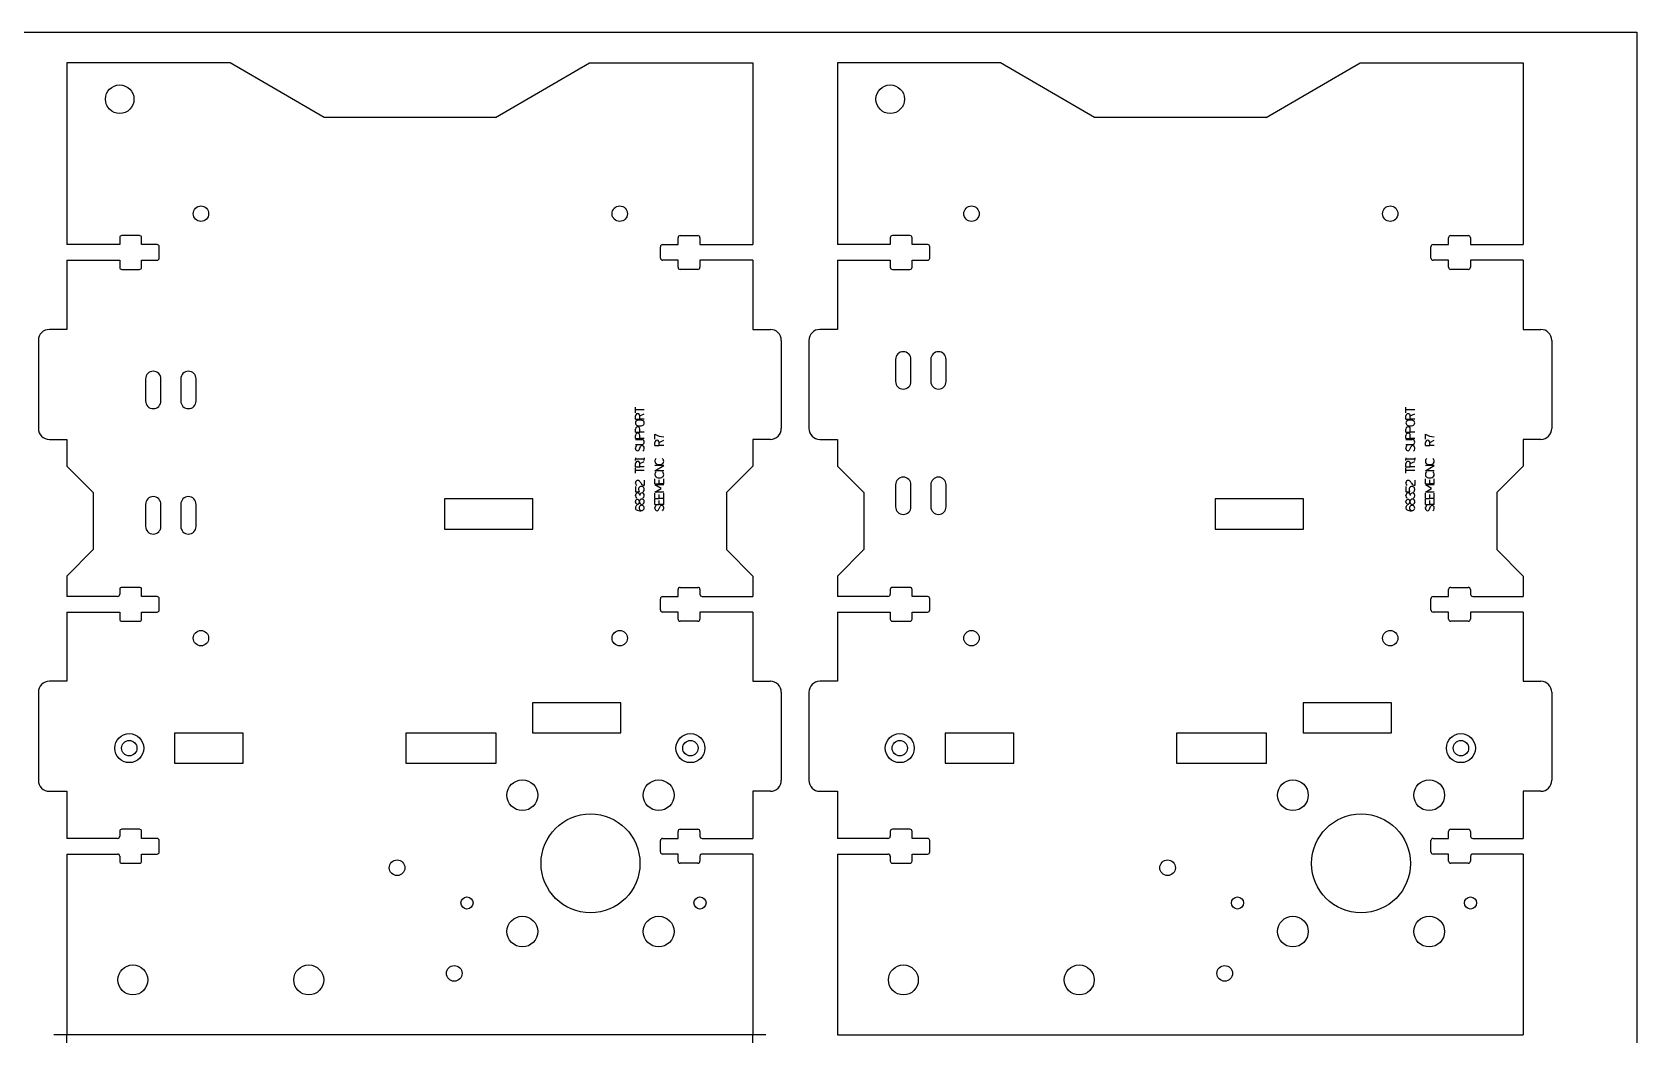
# Model space of a CAD drawing. Header units: inches. Extents: x -1316 to -504, y 751 to 1208.
# Drawn here: x -868.7 to -503.7, y 980.4 to 1208.4 of the extents above; entities that cross this region are included whole.
import ezdxf

# ---------------------------------------------------------------- set-up
doc = ezdxf.new("R2010")
doc.units = ezdxf.units.IN
doc.header["$MEASUREMENT"] = 0
doc.linetypes.add('Continuous2', pattern=[0])
for name, color, linetype in [('68352 Tri Support', 1, 'Continuous'), ('68358 Electronics Mount', 1, 'Continuous'), ('STOCK OUTLINE', 1, 'Continuous')]:
    doc.layers.add(name, color=color, linetype=linetype)

msp = doc.modelspace()

# ---------------------------------------------------------------- linework, layer by layer
at = {"layer": '68352 Tri Support', "color": 1, "linetype": 'Continuous2', "lineweight": -3, "true_color": 0xff0000}
for p, q in [((-823.68, 1201.41), (-860.78, 1201.41)), ((-860.78, 1201.41), (-860.78, 1160.09)), ((-802.27, 1189.02), (-823.68, 1201.41)), ((-763.29, 1189.02), (-741.88, 1201.41)), ((-741.88, 1201.41), (-704.78, 1201.41)), ((-704.78, 1201.41), (-704.78, 1160.09)), ((-648.42, 1201.41), (-685.52, 1201.41)), ((-685.52, 1201.41), (-685.52, 1160.09)), ((-627.01, 1189.02), (-648.42, 1201.41)), ((-588.03, 1189.02), (-566.62, 1201.41)), ((-566.62, 1201.41), (-529.52, 1201.41)), ((-529.52, 1201.41), (-529.52, 1160.09)), ((-763.29, 1189.02), (-802.27, 1189.02)), ((-588.03, 1189.02), (-627.01, 1189.02)), ((-848.78, 1161.67), (-848.78, 1160.09)), ((-844.28, 1162.17), (-848.28, 1162.17)), ((-843.78, 1160.09), (-843.78, 1161.67)), ((-721.78, 1160.09), (-721.78, 1161.67)), ((-721.28, 1162.17), (-717.28, 1162.17)), ((-716.78, 1161.67), (-716.78, 1160.09)), ((-673.52, 1161.67), (-673.52, 1160.09)), ((-669.02, 1162.17), (-673.02, 1162.17)), ((-668.52, 1160.09), (-668.52, 1161.67)), ((-546.52, 1160.09), (-546.52, 1161.67)), ((-546.02, 1162.17), (-542.02, 1162.17)), ((-541.52, 1161.67), (-541.52, 1160.09)), ((-848.78, 1160.09), (-860.78, 1160.09)), ((-840.28, 1160.09), (-843.78, 1160.09)), ((-839.78, 1157.04), (-839.78, 1159.59)), ((-725.78, 1157.04), (-725.78, 1159.59)), ((-725.28, 1160.09), (-721.78, 1160.09)), ((-716.78, 1160.09), (-704.78, 1160.09)), ((-673.52, 1160.09), (-685.52, 1160.09)), ((-665.02, 1160.09), (-668.52, 1160.09)), ((-664.52, 1157.04), (-664.52, 1159.59)), ((-550.52, 1157.04), (-550.52, 1159.59)), ((-550.02, 1160.09), (-546.52, 1160.09)), ((-541.52, 1160.09), (-529.52, 1160.09)), ((-860.78, 1156.54), (-848.78, 1156.54)), ((-860.78, 1156.54), (-860.78, 1140.81)), ((-848.78, 1156.54), (-848.78, 1154.95)), ((-848.28, 1154.45), (-844.28, 1154.45)), ((-843.78, 1154.95), (-843.78, 1156.54)), ((-843.78, 1156.54), (-840.28, 1156.54)), ((-721.78, 1156.54), (-725.28, 1156.54)), ((-721.78, 1154.95), (-721.78, 1156.54)), ((-717.28, 1154.45), (-721.28, 1154.45)), ((-716.78, 1156.54), (-716.78, 1154.95)), ((-704.78, 1156.54), (-716.78, 1156.54)), ((-704.78, 1156.54), (-704.78, 1140.81)), ((-685.52, 1156.54), (-673.52, 1156.54)), ((-685.52, 1156.54), (-685.52, 1140.81)), ((-673.52, 1156.54), (-673.52, 1154.95)), ((-673.02, 1154.45), (-669.02, 1154.45)), ((-668.52, 1154.95), (-668.52, 1156.54)), ((-668.52, 1156.54), (-665.02, 1156.54)), ((-546.52, 1156.54), (-550.02, 1156.54)), ((-546.52, 1154.95), (-546.52, 1156.54)), ((-542.02, 1154.45), (-546.02, 1154.45)), ((-541.52, 1156.54), (-541.52, 1154.95)), ((-529.52, 1156.54), (-541.52, 1156.54)), ((-529.52, 1156.54), (-529.52, 1140.81)), ((-860.78, 1140.81), (-864.78, 1140.81)), ((-704.78, 1140.81), (-700.78, 1140.81)), ((-685.52, 1140.81), (-689.52, 1140.81)), ((-529.52, 1140.81), (-525.52, 1140.81)), ((-867.28, 1138.31), (-867.28, 1118.31)), ((-698.28, 1138.31), (-698.28, 1118.31)), ((-692.02, 1138.31), (-692.02, 1118.31)), ((-523.02, 1138.31), (-523.02, 1118.31)), ((-864.78, 1115.81), (-860.78, 1115.81)), ((-860.78, 1115.81), (-860.78, 1109.74)), ((-700.78, 1115.81), (-704.78, 1115.81)), ((-704.78, 1115.81), (-704.78, 1109.74)), ((-689.52, 1115.81), (-685.52, 1115.81)), ((-685.52, 1115.81), (-685.52, 1109.74)), ((-525.52, 1115.81), (-529.52, 1115.81)), ((-529.52, 1115.81), (-529.52, 1109.74)), ((-860.78, 1109.74), (-854.78, 1103.74)), ((-704.78, 1109.74), (-710.78, 1103.74)), ((-685.52, 1109.74), (-679.52, 1103.74)), ((-529.52, 1109.74), (-535.52, 1103.74)), ((-854.78, 1103.74), (-854.78, 1090.74)), ((-710.78, 1103.74), (-710.78, 1090.74)), ((-679.52, 1103.74), (-679.52, 1090.74)), ((-535.52, 1103.74), (-535.52, 1090.74)), ((-854.78, 1090.74), (-860.78, 1084.74)), ((-710.78, 1090.74), (-704.78, 1084.74)), ((-679.52, 1090.74), (-685.52, 1084.74)), ((-535.52, 1090.74), (-529.52, 1084.74)), ((-860.78, 1084.74), (-860.78, 1080.09)), ((-704.78, 1084.74), (-704.78, 1080.09)), ((-685.52, 1084.74), (-685.52, 1080.09)), ((-529.52, 1084.74), (-529.52, 1080.09)), ((-848.78, 1081.67), (-848.78, 1080.59)), ((-844.28, 1082.17), (-848.28, 1082.17)), ((-843.78, 1080.09), (-843.78, 1081.67)), ((-721.78, 1080.09), (-721.78, 1081.67)), ((-721.28, 1082.17), (-717.28, 1082.17)), ((-716.78, 1081.67), (-716.78, 1080.59)), ((-673.52, 1081.67), (-673.52, 1080.59)), ((-669.02, 1082.17), (-673.02, 1082.17)), ((-668.52, 1080.09), (-668.52, 1081.67)), ((-546.52, 1080.09), (-546.52, 1081.67)), ((-546.02, 1082.17), (-542.02, 1082.17)), ((-541.52, 1081.67), (-541.52, 1080.59)), ((-849.28, 1080.09), (-860.78, 1080.09)), ((-840.28, 1080.09), (-843.78, 1080.09)), ((-839.78, 1077.04), (-839.78, 1079.59)), ((-725.78, 1077.04), (-725.78, 1079.59)), ((-725.28, 1080.09), (-721.78, 1080.09)), ((-716.28, 1080.09), (-704.78, 1080.09)), ((-674.02, 1080.09), (-685.52, 1080.09)), ((-665.02, 1080.09), (-668.52, 1080.09)), ((-664.52, 1077.04), (-664.52, 1079.59)), ((-550.52, 1077.04), (-550.52, 1079.59)), ((-550.02, 1080.09), (-546.52, 1080.09)), ((-541.02, 1080.09), (-529.52, 1080.09)), ((-860.78, 1076.54), (-848.78, 1076.54)), ((-860.78, 1076.54), (-860.78, 1060.81)), ((-848.78, 1076.54), (-848.78, 1074.95)), ((-848.28, 1074.45), (-844.28, 1074.45)), ((-843.78, 1074.95), (-843.78, 1076.54)), ((-843.78, 1076.54), (-840.28, 1076.54)), ((-721.78, 1076.54), (-725.28, 1076.54)), ((-721.78, 1074.95), (-721.78, 1076.54)), ((-717.28, 1074.45), (-721.28, 1074.45)), ((-716.78, 1076.54), (-716.78, 1074.95)), ((-704.78, 1076.54), (-716.78, 1076.54)), ((-704.78, 1076.54), (-704.78, 1060.81)), ((-685.52, 1076.54), (-673.52, 1076.54)), ((-685.52, 1076.54), (-685.52, 1060.81)), ((-673.52, 1076.54), (-673.52, 1074.95)), ((-673.02, 1074.45), (-669.02, 1074.45)), ((-668.52, 1074.95), (-668.52, 1076.54)), ((-668.52, 1076.54), (-665.02, 1076.54)), ((-546.52, 1076.54), (-550.02, 1076.54)), ((-546.52, 1074.95), (-546.52, 1076.54)), ((-542.02, 1074.45), (-546.02, 1074.45)), ((-541.52, 1076.54), (-541.52, 1074.95)), ((-529.52, 1076.54), (-541.52, 1076.54)), ((-529.52, 1076.54), (-529.52, 1060.81)), ((-860.78, 1060.81), (-864.78, 1060.81)), ((-704.78, 1060.81), (-700.78, 1060.81)), ((-685.52, 1060.81), (-689.52, 1060.81)), ((-529.52, 1060.81), (-525.52, 1060.81)), ((-867.28, 1058.31), (-867.28, 1038.31)), ((-698.28, 1058.31), (-698.28, 1038.31)), ((-692.02, 1058.31), (-692.02, 1038.31)), ((-523.02, 1058.31), (-523.02, 1038.31)), ((-864.78, 1035.81), (-860.78, 1035.81)), ((-860.78, 1035.81), (-860.78, 1025.09)), ((-700.78, 1035.81), (-704.78, 1035.81)), ((-704.78, 1035.81), (-704.78, 1025.09)), ((-689.52, 1035.81), (-685.52, 1035.81)), ((-685.52, 1035.81), (-685.52, 1025.09)), ((-525.52, 1035.81), (-529.52, 1035.81)), ((-529.52, 1035.81), (-529.52, 1025.09)), ((-848.78, 1026.67), (-848.78, 1025.59)), ((-844.28, 1027.17), (-848.28, 1027.17)), ((-843.78, 1025.09), (-843.78, 1026.67)), ((-721.78, 1025.09), (-721.78, 1026.67)), ((-721.28, 1027.17), (-717.28, 1027.17)), ((-716.78, 1026.67), (-716.78, 1025.59)), ((-673.52, 1026.67), (-673.52, 1025.59)), ((-669.02, 1027.17), (-673.02, 1027.17)), ((-668.52, 1025.09), (-668.52, 1026.67)), ((-546.52, 1025.09), (-546.52, 1026.67)), ((-546.02, 1027.17), (-542.02, 1027.17)), ((-541.52, 1026.67), (-541.52, 1025.59)), ((-849.28, 1025.09), (-860.78, 1025.09)), ((-840.28, 1025.09), (-843.78, 1025.09)), ((-839.78, 1022.04), (-839.78, 1024.59)), ((-725.78, 1022.04), (-725.78, 1024.59)), ((-725.28, 1025.09), (-721.78, 1025.09)), ((-716.28, 1025.09), (-704.78, 1025.09)), ((-674.02, 1025.09), (-685.52, 1025.09)), ((-665.02, 1025.09), (-668.52, 1025.09)), ((-664.52, 1022.04), (-664.52, 1024.59)), ((-550.52, 1022.04), (-550.52, 1024.59)), ((-550.02, 1025.09), (-546.52, 1025.09)), ((-541.02, 1025.09), (-529.52, 1025.09)), ((-860.78, 1021.54), (-849.28, 1021.54)), ((-860.78, 1021.54), (-860.78, 980.41)), ((-848.78, 1021.04), (-848.78, 1019.95)), ((-848.28, 1019.45), (-844.28, 1019.45)), ((-843.78, 1019.95), (-843.78, 1021.54)), ((-843.78, 1021.54), (-840.28, 1021.54)), ((-721.78, 1021.54), (-725.28, 1021.54)), ((-721.78, 1019.95), (-721.78, 1021.54)), ((-717.28, 1019.45), (-721.28, 1019.45)), ((-716.78, 1021.04), (-716.78, 1019.95)), ((-704.78, 1021.54), (-716.28, 1021.54)), ((-704.78, 1021.54), (-704.78, 980.41)), ((-685.52, 1021.54), (-674.02, 1021.54)), ((-685.52, 1021.54), (-685.52, 980.41)), ((-673.52, 1021.04), (-673.52, 1019.95)), ((-673.02, 1019.45), (-669.02, 1019.45)), ((-668.52, 1019.95), (-668.52, 1021.54)), ((-668.52, 1021.54), (-665.02, 1021.54)), ((-546.52, 1021.54), (-550.02, 1021.54)), ((-546.52, 1019.95), (-546.52, 1021.54)), ((-542.02, 1019.45), (-546.02, 1019.45)), ((-541.52, 1021.04), (-541.52, 1019.95)), ((-529.52, 1021.54), (-541.02, 1021.54)), ((-529.52, 1021.54), (-529.52, 980.41)), ((-860.78, 939.29), (-860.78, 980.41)), ((-704.78, 939.29), (-704.78, 980.41)), ((-685.52, 980.41), (-529.52, 980.41))]:
    msp.add_line(p, q, dxfattribs=at)
at = {"layer": '68352 Tri Support', "color": 3, "linetype": 'Continuous2', "lineweight": -3, "true_color": 0x00ff00}
for p, q in [((-731.47, 1122.52), (-731.47, 1123.16)), ((-731.47, 1121.88), (-731.47, 1122.52)), ((-729.47, 1122.52), (-731.47, 1122.52)), ((-731.47, 1120.44), (-731.47, 1121.16)), ((-730.47, 1121.16), (-729.47, 1121.66)), ((-730.47, 1120.44), (-730.47, 1121.16)), ((-556.21, 1122.52), (-556.21, 1123.16)), ((-556.21, 1121.88), (-556.21, 1122.52)), ((-554.21, 1122.52), (-556.21, 1122.52)), ((-556.21, 1120.44), (-556.21, 1121.16)), ((-555.21, 1121.16), (-554.21, 1121.66)), ((-555.21, 1120.44), (-555.21, 1121.16)), ((-731.47, 1120.44), (-730.47, 1120.44)), ((-731.47, 1117.45), (-731.47, 1118.17)), ((-731.47, 1117.45), (-730.47, 1117.45)), ((-729.47, 1120.44), (-730.47, 1120.44)), ((-730.47, 1117.45), (-730.47, 1118.17)), ((-729.47, 1117.45), (-730.47, 1117.45)), ((-727.04, 1115.83), (-727.04, 1117.03)), ((-556.21, 1120.44), (-555.21, 1120.44)), ((-556.21, 1117.45), (-556.21, 1118.17)), ((-556.21, 1117.45), (-555.21, 1117.45)), ((-554.21, 1120.44), (-555.21, 1120.44)), ((-555.21, 1117.45), (-555.21, 1118.17)), ((-554.21, 1117.45), (-555.21, 1117.45)), ((-551.78, 1115.83), (-551.78, 1117.03)), ((-731.47, 1116.01), (-731.47, 1116.73)), ((-731.47, 1116.01), (-730.47, 1116.01)), ((-731.47, 1115.79), (-730.04, 1115.79)), ((-731.47, 1114.62), (-730.04, 1114.62)), ((-731.47, 1113.73), (-731.47, 1113.9)), ((-730.64, 1113.41), (-730.3, 1114.2)), ((-730.47, 1116.01), (-730.47, 1116.73)), ((-729.47, 1116.01), (-730.47, 1116.01)), ((-729.47, 1113.67), (-729.47, 1113.88)), ((-727.04, 1114.39), (-727.04, 1115.12)), ((-727.04, 1114.39), (-726.04, 1114.39)), ((-726.04, 1115.12), (-725.04, 1115.62)), ((-726.04, 1114.39), (-726.04, 1115.12)), ((-725.04, 1114.39), (-726.04, 1114.39)), ((-556.21, 1116.01), (-556.21, 1116.73)), ((-556.21, 1116.01), (-555.21, 1116.01)), ((-556.21, 1115.79), (-554.78, 1115.79)), ((-556.21, 1114.62), (-554.78, 1114.62)), ((-556.21, 1113.73), (-556.21, 1113.9)), ((-555.38, 1113.41), (-555.04, 1114.2)), ((-555.21, 1116.01), (-555.21, 1116.73)), ((-554.21, 1116.01), (-555.21, 1116.01)), ((-554.21, 1113.67), (-554.21, 1113.88)), ((-551.78, 1114.39), (-551.78, 1115.12)), ((-551.78, 1114.39), (-550.78, 1114.39)), ((-550.78, 1115.12), (-549.78, 1115.62)), ((-550.78, 1114.39), (-550.78, 1115.12)), ((-549.78, 1114.39), (-550.78, 1114.39)), ((-731.47, 1111.61), (-731.47, 1111.32)), ((-729.47, 1111.32), (-731.47, 1111.32)), ((-731.47, 1111.04), (-731.47, 1111.32)), ((-731.47, 1109.6), (-731.47, 1110.32)), ((-730.47, 1110.32), (-729.47, 1110.82)), ((-730.47, 1109.6), (-730.47, 1110.32)), ((-729.47, 1111.61), (-729.47, 1111.32)), ((-729.47, 1111.04), (-729.47, 1111.32)), ((-725.04, 1109.88), (-727.04, 1109.88)), ((-727.04, 1108.66), (-725.04, 1109.88)), ((-556.21, 1111.61), (-556.21, 1111.32)), ((-554.21, 1111.32), (-556.21, 1111.32)), ((-556.21, 1111.04), (-556.21, 1111.32)), ((-556.21, 1109.6), (-556.21, 1110.32)), ((-555.21, 1110.32), (-554.21, 1110.82)), ((-555.21, 1109.6), (-555.21, 1110.32)), ((-554.21, 1111.61), (-554.21, 1111.32)), ((-554.21, 1111.04), (-554.21, 1111.32)), ((-549.78, 1109.88), (-551.78, 1109.88)), ((-551.78, 1108.66), (-549.78, 1109.88)), ((-731.47, 1109.6), (-730.47, 1109.6)), ((-731.47, 1108.74), (-731.47, 1109.38)), ((-731.47, 1108.1), (-731.47, 1108.74)), ((-729.47, 1108.74), (-731.47, 1108.74)), ((-729.47, 1109.6), (-730.47, 1109.6)), ((-729.47, 1106.53), (-729.47, 1105.33)), ((-725.04, 1108.66), (-727.04, 1108.66)), ((-727.04, 1105.69), (-727.04, 1106.87)), ((-726.04, 1105.69), (-726.04, 1106.61)), ((-725.04, 1105.69), (-725.04, 1106.87)), ((-556.21, 1109.6), (-555.21, 1109.6)), ((-556.21, 1108.74), (-556.21, 1109.38)), ((-556.21, 1108.1), (-556.21, 1108.74)), ((-554.21, 1108.74), (-556.21, 1108.74)), ((-554.21, 1109.6), (-555.21, 1109.6)), ((-554.21, 1106.53), (-554.21, 1105.33)), ((-549.78, 1108.66), (-551.78, 1108.66)), ((-551.78, 1105.69), (-551.78, 1106.87)), ((-550.78, 1105.69), (-550.78, 1106.61)), ((-549.78, 1105.69), (-549.78, 1106.87)), ((-731.47, 1105.87), (-731.47, 1105.92)), ((-731.47, 1105.08), (-731.47, 1103.87)), ((-731.47, 1103.87), (-730.59, 1103.87)), ((-731.47, 1102.98), (-731.47, 1103.05)), ((-730.47, 1103.2), (-730.47, 1103.06)), ((-729.47, 1104.4), (-729.47, 1104.49)), ((-729.47, 1102.95), (-729.47, 1103.08)), ((-727.04, 1105.69), (-726.04, 1105.69)), ((-725.04, 1105.48), (-727.04, 1105.48)), ((-725.63, 1104.64), (-727.04, 1105.48)), ((-727.04, 1103.79), (-725.63, 1104.64)), ((-725.04, 1103.79), (-727.04, 1103.79)), ((-727.04, 1102.4), (-727.04, 1103.58)), ((-727.04, 1102.4), (-726.04, 1102.4)), ((-725.04, 1105.69), (-726.04, 1105.69)), ((-726.04, 1102.4), (-726.04, 1103.32)), ((-725.04, 1102.4), (-726.04, 1102.4)), ((-725.04, 1102.4), (-725.04, 1103.58)), ((-556.21, 1105.87), (-556.21, 1105.92)), ((-556.21, 1105.08), (-556.21, 1103.87)), ((-556.21, 1103.87), (-555.32, 1103.87)), ((-556.21, 1102.98), (-556.21, 1103.05)), ((-555.21, 1103.2), (-555.21, 1103.06)), ((-554.21, 1104.4), (-554.21, 1104.49)), ((-554.21, 1102.95), (-554.21, 1103.08)), ((-551.78, 1105.69), (-550.78, 1105.69)), ((-549.78, 1105.48), (-551.78, 1105.48)), ((-550.37, 1104.64), (-551.78, 1105.48)), ((-551.78, 1103.79), (-550.37, 1104.64)), ((-549.78, 1103.79), (-551.78, 1103.79)), ((-551.78, 1102.4), (-551.78, 1103.58)), ((-551.78, 1102.4), (-550.78, 1102.4)), ((-549.78, 1105.69), (-550.78, 1105.69)), ((-550.78, 1102.4), (-550.78, 1103.32)), ((-549.78, 1102.4), (-550.78, 1102.4)), ((-549.78, 1102.4), (-549.78, 1103.58)), ((-731.47, 1101.57), (-731.47, 1101.7)), ((-730.54, 1101.57), (-730.54, 1101.7)), ((-729.47, 1101.57), (-729.47, 1101.7)), ((-727.04, 1101.02), (-727.04, 1102.19)), ((-727.04, 1101.02), (-726.04, 1101.02)), ((-727.04, 1100.13), (-727.04, 1100.29)), ((-726.21, 1099.81), (-725.87, 1100.59)), ((-726.04, 1101.02), (-726.04, 1101.93)), ((-725.04, 1101.02), (-726.04, 1101.02)), ((-725.04, 1101.02), (-725.04, 1102.19)), ((-725.04, 1100.07), (-725.04, 1100.27)), ((-556.21, 1101.57), (-556.21, 1101.7)), ((-555.28, 1101.57), (-555.28, 1101.7)), ((-554.21, 1101.57), (-554.21, 1101.7)), ((-551.78, 1101.02), (-551.78, 1102.19)), ((-551.78, 1101.02), (-550.78, 1101.02)), ((-551.78, 1100.13), (-551.78, 1100.29)), ((-550.95, 1099.81), (-550.61, 1100.59)), ((-550.78, 1101.02), (-550.78, 1101.93)), ((-549.78, 1101.02), (-550.78, 1101.02)), ((-549.78, 1101.02), (-549.78, 1102.19)), ((-549.78, 1100.07), (-549.78, 1100.27))]:
    msp.add_line(p, q, dxfattribs=at)
at = {"layer": '68352 Tri Support', "color": 5, "linetype": 'Continuous2', "lineweight": -3, "true_color": 0x0000ff}
for p, q in [((-754.78, 1102.27), (-774.88, 1102.27)), ((-774.88, 1102.27), (-774.88, 1095.41)), ((-754.78, 1095.41), (-754.78, 1102.27)), ((-579.52, 1102.27), (-599.62, 1102.27)), ((-599.62, 1102.27), (-599.62, 1095.41)), ((-579.52, 1095.41), (-579.52, 1102.27)), ((-774.88, 1095.41), (-754.78, 1095.41)), ((-599.62, 1095.41), (-579.52, 1095.41)), ((-734.78, 1055.93), (-754.88, 1055.93)), ((-754.88, 1055.93), (-754.88, 1049.07)), ((-734.78, 1049.07), (-734.78, 1055.93)), ((-559.52, 1055.93), (-579.62, 1055.93)), ((-579.62, 1055.93), (-579.62, 1049.07)), ((-559.52, 1049.07), (-559.52, 1055.93)), ((-820.68, 1049.04), (-836.28, 1049.04)), ((-836.28, 1049.04), (-836.28, 1042.18)), ((-820.68, 1042.18), (-820.68, 1049.04)), ((-763.18, 1049.04), (-783.68, 1049.04)), ((-783.68, 1049.04), (-783.68, 1042.18)), ((-763.18, 1042.18), (-763.18, 1049.04)), ((-754.88, 1049.07), (-734.78, 1049.07)), ((-645.42, 1049.04), (-661.02, 1049.04)), ((-661.02, 1049.04), (-661.02, 1042.18)), ((-645.42, 1042.18), (-645.42, 1049.04)), ((-587.92, 1049.04), (-608.42, 1049.04)), ((-608.42, 1049.04), (-608.42, 1042.18)), ((-587.92, 1042.18), (-587.92, 1049.04)), ((-579.62, 1049.07), (-559.52, 1049.07)), ((-836.28, 1042.18), (-820.68, 1042.18)), ((-783.68, 1042.18), (-763.18, 1042.18)), ((-661.02, 1042.18), (-645.42, 1042.18)), ((-608.42, 1042.18), (-587.92, 1042.18)), ((-701.78, 980.41), (-863.78, 980.41))]:
    msp.add_line(p, q, dxfattribs=at)
for centre, radius in [((-848.78, 1193.16), 3.25), ((-673.52, 1193.16), 3.25), ((-846.6, 1045.61), 1.75), ((-718.96, 1045.61), 1.75), ((-671.34, 1045.61), 1.75), ((-543.7, 1045.61), 1.75), ((-757.18, 1034.91), 3.5), ((-726.18, 1034.91), 3.5), ((-581.92, 1034.91), 3.5), ((-550.92, 1034.91), 3.5), ((-741.68, 1019.41), 11.25), ((-566.42, 1019.41), 11.25), ((-785.68, 1018.41), 1.78), ((-610.42, 1018.41), 1.78), ((-769.78, 1010.41), 1.38), ((-716.78, 1010.41), 1.38), ((-594.52, 1010.41), 1.38), ((-541.52, 1010.41), 1.38), ((-757.18, 1003.91), 3.5), ((-726.18, 1003.91), 3.5), ((-581.92, 1003.91), 3.5), ((-550.92, 1003.91), 3.5), ((-845.78, 992.91), 3.4), ((-805.78, 992.91), 3.4), ((-772.68, 994.41), 1.78), ((-670.52, 992.91), 3.4), ((-630.52, 992.91), 3.4), ((-597.42, 994.41), 1.78)]:
    msp.add_circle(centre, radius, dxfattribs=at)
at = {"layer": '68352 Tri Support', "color": 3, "linetype": 'Continuous2', "lineweight": -3, "true_color": 0x00ff00}
for centre in [(-846.6, 1045.61), (-718.96, 1045.61), (-671.34, 1045.61), (-543.7, 1045.61)]:
    msp.add_circle(centre, 3.3, dxfattribs=at)
at = {"layer": '68352 Tri Support', "color": 1, "linetype": 'Continuous2', "lineweight": -3, "true_color": 0xff0000}
for centre, radius, start, end in [((-848.28, 1161.67), 0.5, 90, 180), ((-844.28, 1161.67), 0.5, 360, 90), ((-721.28, 1161.67), 0.5, 90, 180), ((-717.28, 1161.67), 0.5, 360, 90), ((-673.02, 1161.67), 0.5, 90, 180), ((-669.02, 1161.67), 0.5, 360, 90), ((-546.02, 1161.67), 0.5, 90, 180), ((-542.02, 1161.67), 0.5, 360, 90), ((-840.28, 1159.59), 0.5, 360, 90), ((-725.28, 1159.59), 0.5, 90, 180), ((-665.02, 1159.59), 0.5, 360, 90), ((-550.02, 1159.59), 0.5, 90, 180), ((-848.28, 1154.95), 0.5, 180, 270), ((-844.28, 1154.95), 0.5, 270, 0), ((-840.28, 1157.04), 0.5, 270, 0), ((-725.28, 1157.04), 0.5, 180, 270), ((-721.28, 1154.95), 0.5, 180, 270), ((-717.28, 1154.95), 0.5, 270, 0), ((-673.02, 1154.95), 0.5, 180, 270), ((-669.02, 1154.95), 0.5, 270, 0), ((-665.02, 1157.04), 0.5, 270, 0), ((-550.02, 1157.04), 0.5, 180, 270), ((-546.02, 1154.95), 0.5, 180, 270), ((-542.02, 1154.95), 0.5, 270, 0), ((-864.78, 1138.31), 2.5, 90, 180), ((-700.78, 1138.31), 2.5, 360, 90), ((-689.52, 1138.31), 2.5, 90, 180), ((-525.52, 1138.31), 2.5, 360, 90), ((-864.78, 1118.31), 2.5, 180, 270), ((-700.78, 1118.31), 2.5, 270, 0), ((-689.52, 1118.31), 2.5, 180, 270), ((-525.52, 1118.31), 2.5, 270, 0), ((-849.28, 1080.59), 0.5, 270, 0), ((-848.28, 1081.67), 0.5, 90, 180), ((-844.28, 1081.67), 0.5, 360, 90), ((-721.28, 1081.67), 0.5, 90, 180), ((-717.28, 1081.67), 0.5, 360, 90), ((-716.28, 1080.59), 0.5, 180, 270), ((-674.02, 1080.59), 0.5, 270, 0), ((-673.02, 1081.67), 0.5, 90, 180), ((-669.02, 1081.67), 0.5, 360, 90), ((-546.02, 1081.67), 0.5, 90, 180), ((-542.02, 1081.67), 0.5, 360, 90), ((-541.02, 1080.59), 0.5, 180, 270), ((-840.28, 1079.59), 0.5, 360, 90), ((-840.28, 1077.04), 0.5, 270, 0), ((-725.28, 1079.59), 0.5, 90, 180), ((-725.28, 1077.04), 0.5, 180, 270), ((-665.02, 1079.59), 0.5, 360, 90), ((-665.02, 1077.04), 0.5, 270, 0), ((-550.02, 1079.59), 0.5, 90, 180), ((-550.02, 1077.04), 0.5, 180, 270), ((-848.28, 1074.95), 0.5, 180, 270), ((-844.28, 1074.95), 0.5, 270, 0), ((-721.28, 1074.95), 0.5, 180, 270), ((-717.28, 1074.95), 0.5, 270, 0), ((-673.02, 1074.95), 0.5, 180, 270), ((-669.02, 1074.95), 0.5, 270, 0), ((-546.02, 1074.95), 0.5, 180, 270), ((-542.02, 1074.95), 0.5, 270, 0), ((-864.78, 1058.31), 2.5, 90, 180), ((-700.78, 1058.31), 2.5, 360, 90), ((-689.52, 1058.31), 2.5, 90, 180), ((-525.52, 1058.31), 2.5, 360, 90), ((-864.78, 1038.31), 2.5, 180, 270), ((-700.78, 1038.31), 2.5, 270, 0), ((-689.52, 1038.31), 2.5, 180, 270), ((-525.52, 1038.31), 2.5, 270, 0), ((-848.28, 1026.67), 0.5, 90, 180), ((-844.28, 1026.67), 0.5, 360, 90), ((-721.28, 1026.67), 0.5, 90, 180), ((-717.28, 1026.67), 0.5, 360, 90), ((-673.02, 1026.67), 0.5, 90, 180), ((-669.02, 1026.67), 0.5, 360, 90), ((-546.02, 1026.67), 0.5, 90, 180), ((-542.02, 1026.67), 0.5, 360, 90), ((-849.28, 1025.59), 0.5, 270, 0), ((-840.28, 1024.59), 0.5, 360, 90), ((-725.28, 1024.59), 0.5, 90, 180), ((-716.28, 1025.59), 0.5, 180, 270), ((-674.02, 1025.59), 0.5, 270, 0), ((-665.02, 1024.59), 0.5, 360, 90), ((-550.02, 1024.59), 0.5, 90, 180), ((-541.02, 1025.59), 0.5, 180, 270), ((-849.28, 1021.04), 0.5, 360, 90), ((-848.28, 1019.95), 0.5, 180, 270), ((-844.28, 1019.95), 0.5, 270, 0), ((-840.28, 1022.04), 0.5, 270, 0), ((-725.28, 1022.04), 0.5, 180, 270), ((-721.28, 1019.95), 0.5, 180, 270), ((-717.28, 1019.95), 0.5, 270, 0), ((-716.28, 1021.04), 0.5, 90, 180), ((-674.02, 1021.04), 0.5, 360, 90), ((-673.02, 1019.95), 0.5, 180, 270), ((-669.02, 1019.95), 0.5, 270, 0), ((-665.02, 1022.04), 0.5, 270, 0), ((-550.02, 1022.04), 0.5, 180, 270), ((-546.02, 1019.95), 0.5, 180, 270), ((-542.02, 1019.95), 0.5, 270, 0), ((-541.02, 1021.04), 0.5, 90, 180)]:
    msp.add_arc(centre, radius, start, end, dxfattribs=at)
at = {"layer": '68352 Tri Support', "color": 3, "linetype": 'Continuous2', "lineweight": -3, "true_color": 0x00ff00}
for centre, radius, start, end in [((-730.97, 1121.16), 0.5, 359.9912, 180), ((-555.71, 1121.16), 0.5, 359.9912, 180), ((-730.88, 1119.56), 0.595, 105.902, 254.098), ((-730.97, 1118.17), 0.5, 359.9912, 180), ((-730.97, 1116.73), 0.5, 359.9912, 180), ((-730.47, 1118.44), 1.78, 71.2941, 108.7059), ((-730.47, 1120.67), 1.78, 251.2941, 288.7059), ((-730.06, 1119.56), 0.595, 285.902, 74.098), ((-725.04, 1120.06), 3.63, 236.6069, 269.9947), ((-555.62, 1119.56), 0.595, 105.902, 254.098), ((-555.71, 1118.17), 0.5, 359.9912, 180), ((-555.71, 1116.73), 0.5, 359.9912, 180), ((-555.21, 1118.44), 1.78, 71.2941, 108.7059), ((-555.21, 1120.67), 1.78, 251.2941, 288.7059), ((-554.8, 1119.56), 0.595, 285.902, 74.098), ((-549.78, 1120.06), 3.63, 236.6069, 269.9947), ((-730.9, 1113.89), 0.577, 120.522, 179.2985), ((-730.95, 1113.73), 0.526, 179.2985, 267.3507), ((-731.01, 1113.63), 0.43, 275.1823, 329.3448), ((-729.93, 1113.98), 0.43, 95.1822, 149.3448), ((-730.04, 1115.21), 0.586, 270, 90), ((-730, 1113.88), 0.526, 359.4411, 87.3507), ((-730.05, 1113.68), 0.577, 300.522, 359.4411), ((-726.54, 1115.12), 0.5, 359.9912, 180), ((-555.63, 1113.89), 0.577, 120.522, 179.2985), ((-555.69, 1113.73), 0.526, 179.2985, 267.3507), ((-555.75, 1113.63), 0.43, 275.1823, 329.3448), ((-554.67, 1113.98), 0.43, 95.1822, 149.3448), ((-554.78, 1115.21), 0.586, 270, 90), ((-554.73, 1113.88), 0.526, 359.4411, 87.3507), ((-554.79, 1113.68), 0.577, 300.522, 359.4411), ((-551.28, 1115.12), 0.5, 359.9912, 180), ((-730.97, 1110.32), 0.5, 359.9912, 180), ((-726.31, 1110.86), 0.735, 125.68, 245.6132), ((-726.04, 1111.88), 1.78, 251.2941, 288.7059), ((-725.77, 1110.86), 0.735, 294.3868, 54.32), ((-555.71, 1110.32), 0.5, 359.9912, 180), ((-551.05, 1110.86), 0.735, 125.68, 245.6132), ((-550.78, 1111.88), 1.78, 251.2941, 288.7059), ((-550.51, 1110.86), 0.735, 294.3868, 54.32), ((-730.9, 1105.92), 0.571, 92.576, 180), ((-730.95, 1105.92), 0.571, 47.7751, 87.4242), ((-734.17, 1103.25), 4.75, 32.8689, 40.6146), ((-726.31, 1107.84), 0.735, 125.68, 245.6132), ((-726.04, 1108.86), 1.78, 251.2941, 288.7059), ((-725.77, 1107.84), 0.735, 294.3868, 54.32), ((-555.64, 1105.92), 0.571, 92.576, 180), ((-555.69, 1105.92), 0.571, 47.7751, 87.4242), ((-558.91, 1103.25), 4.75, 32.8689, 40.6146), ((-551.05, 1107.84), 0.735, 125.68, 245.6132), ((-550.78, 1108.86), 1.78, 251.2941, 288.7059), ((-550.51, 1107.84), 0.735, 294.3868, 54.32), ((-730.9, 1105.87), 0.571, 180, 240), ((-730.84, 1103.05), 0.631, 138.8141, 179.9999), ((-730.9, 1102.98), 0.577, 179.9999, 239.7068), ((-730.97, 1103.17), 0.457, 90, 138.8141), ((-730.97, 1103.12), 0.504, 9.0881, 90), ((-730, 1104.44), 0.756, 153.4349, 180), ((-729.84, 1104.4), 0.923, 177.8471, 215.5576), ((-730.14, 1104.51), 0.606, 123.6901, 153.4349), ((-730.11, 1104.47), 0.652, 60.2551, 123.6901), ((-729.97, 1103.15), 0.504, 90, 174.185), ((-729.34, 1106.29), 0.965, 208.7445, 262.045), ((-729.97, 1103.2), 0.457, 41.1859, 90), ((-730.1, 1104.49), 0.628, 0.016, 60.2552), ((-730.11, 1104.4), 0.636, 303.4333, 318.8141), ((-730.05, 1102.95), 0.577, 300.2932, 0.0001), ((-730.11, 1104.4), 0.636, 318.8141, 0.016), ((-730.1, 1103.08), 0.631, 0.0001, 41.1859), ((-555.64, 1105.87), 0.571, 180, 240), ((-555.58, 1103.05), 0.631, 138.8141, 179.9999), ((-555.63, 1102.98), 0.577, 179.9999, 239.7068), ((-555.71, 1103.17), 0.457, 90, 138.8141), ((-555.71, 1103.12), 0.504, 9.0881, 90), ((-554.74, 1104.44), 0.756, 153.4349, 180), ((-554.57, 1104.4), 0.923, 177.8471, 215.5576), ((-554.87, 1104.51), 0.606, 123.6901, 153.4349), ((-554.85, 1104.47), 0.652, 60.2551, 123.6901), ((-554.71, 1103.15), 0.504, 90, 174.185), ((-554.08, 1106.29), 0.965, 208.7445, 262.045), ((-554.71, 1103.2), 0.457, 41.1859, 90), ((-554.84, 1104.49), 0.628, 0.016, 60.2552), ((-554.79, 1102.95), 0.577, 300.2932, 0.0001), ((-554.84, 1104.4), 0.636, 303.4333, 318.8141), ((-554.84, 1104.4), 0.636, 318.8141, 0.016), ((-554.84, 1103.08), 0.631, 0.0001, 41.1859), ((-730.88, 1100.26), 0.595, 119.3075, 252.098), ((-731.01, 1101.7), 0.464, 90, 180), ((-731.01, 1101.57), 0.464, 180, 207.5491), ((-731.01, 1101.57), 0.464, 207.5491, 0), ((-730.44, 1101.36), 1.78, 249.2941, 286.7059), ((-731.01, 1101.7), 0.464, 0, 90), ((-730.06, 1100.23), 0.594, 72.2661, 283.7339), ((-730.01, 1101.7), 0.536, 90, 180), ((-730.01, 1101.57), 0.536, 180, 304.6857), ((-730.01, 1101.7), 0.536, 360, 90), ((-730.07, 1100.23), 0.595, 283.902, 72.098), ((-730.01, 1101.57), 0.536, 304.6857, 0), ((-726.47, 1100.28), 0.577, 120.522, 179.2985), ((-726.52, 1100.12), 0.526, 179.2985, 267.3507), ((-726.58, 1100.03), 0.43, 275.1823, 329.3448), ((-725.5, 1100.37), 0.43, 95.1822, 149.3448), ((-725.57, 1100.28), 0.526, 359.4411, 87.3507), ((-725.62, 1100.07), 0.577, 300.522, 359.4411), ((-555.62, 1100.26), 0.595, 119.3075, 252.098), ((-555.75, 1101.7), 0.464, 90, 180), ((-555.75, 1101.57), 0.464, 180, 207.5491), ((-555.75, 1101.57), 0.464, 207.5491, 0), ((-555.17, 1101.36), 1.78, 249.2941, 286.7059), ((-555.75, 1101.7), 0.464, 0, 90), ((-554.8, 1100.23), 0.594, 72.2661, 283.7339), ((-554.75, 1101.7), 0.536, 90, 180), ((-554.75, 1101.57), 0.536, 180, 304.6857), ((-554.75, 1101.7), 0.536, 360, 90), ((-554.8, 1100.23), 0.595, 283.902, 72.098), ((-554.75, 1101.57), 0.536, 304.6857, 0), ((-551.2, 1100.28), 0.577, 120.522, 179.2985), ((-551.26, 1100.12), 0.526, 179.2985, 267.3507), ((-551.32, 1100.03), 0.43, 275.1823, 329.3448), ((-550.24, 1100.37), 0.43, 95.1822, 149.3448), ((-550.3, 1100.28), 0.526, 359.4411, 87.3507), ((-550.36, 1100.07), 0.577, 300.522, 359.4411)]:
    msp.add_arc(centre, radius, start, end, dxfattribs=at)
at = {"layer": '68358 Electronics Mount', "color": 5, "linetype": 'Continuous2', "lineweight": -3, "true_color": 0x0000ff}
for p, q in [((-672.29, 1134), (-672.29, 1129)), ((-668.79, 1129), (-668.79, 1134)), ((-664.29, 1134), (-664.29, 1129)), ((-660.79, 1129), (-660.79, 1134)), ((-842.89, 1129.55), (-842.89, 1124.55)), ((-839.39, 1124.55), (-839.39, 1129.55)), ((-834.89, 1129.55), (-834.89, 1124.55)), ((-831.39, 1124.55), (-831.39, 1129.55)), ((-672.29, 1105.49), (-672.29, 1100.49)), ((-668.79, 1100.49), (-668.79, 1105.49)), ((-664.29, 1105.49), (-664.29, 1100.49)), ((-660.79, 1100.49), (-660.79, 1105.49)), ((-842.89, 1101.04), (-842.89, 1096.04)), ((-839.39, 1096.04), (-839.39, 1101.04)), ((-834.89, 1101.04), (-834.89, 1096.04)), ((-831.39, 1096.04), (-831.39, 1101.04))]:
    msp.add_line(p, q, dxfattribs=at)
for centre in [(-830.29, 1167.13), (-735.04, 1167.13), (-655.03, 1167.13), (-559.78, 1167.13), (-830.29, 1070.61), (-735.04, 1070.61), (-655.03, 1070.61), (-559.78, 1070.61)]:
    msp.add_circle(centre, 1.75, dxfattribs=at)
for centre, start, end in [((-670.54, 1134), 0, 180), ((-662.54, 1134), 0, 180), ((-841.14, 1129.55), 0, 180), ((-833.14, 1129.55), 0, 180), ((-670.54, 1129), 180, 360), ((-662.54, 1129), 180, 360), ((-841.14, 1124.55), 180, 360), ((-833.14, 1124.55), 180, 360), ((-670.54, 1105.49), 0, 180), ((-662.54, 1105.49), 0, 180), ((-841.14, 1101.04), 0, 180), ((-833.14, 1101.04), 0, 180), ((-670.54, 1100.49), 180, 360), ((-662.54, 1100.49), 180, 360), ((-841.14, 1096.04), 180, 360), ((-833.14, 1096.04), 180, 360)]:
    msp.add_arc(centre, 1.75, start, end, dxfattribs=at)
at = {"layer": 'STOCK OUTLINE', "color": 2, "linetype": 'Continuous2', "lineweight": -3, "true_color": 0xffff00}
for p, q in [((-1316.47, 1208.41), (-503.67, 1208.41)), ((-503.67, 1208.41), (-503.67, 751.21))]:
    msp.add_line(p, q, dxfattribs=at)

doc.saveas('drawing.dxf')
